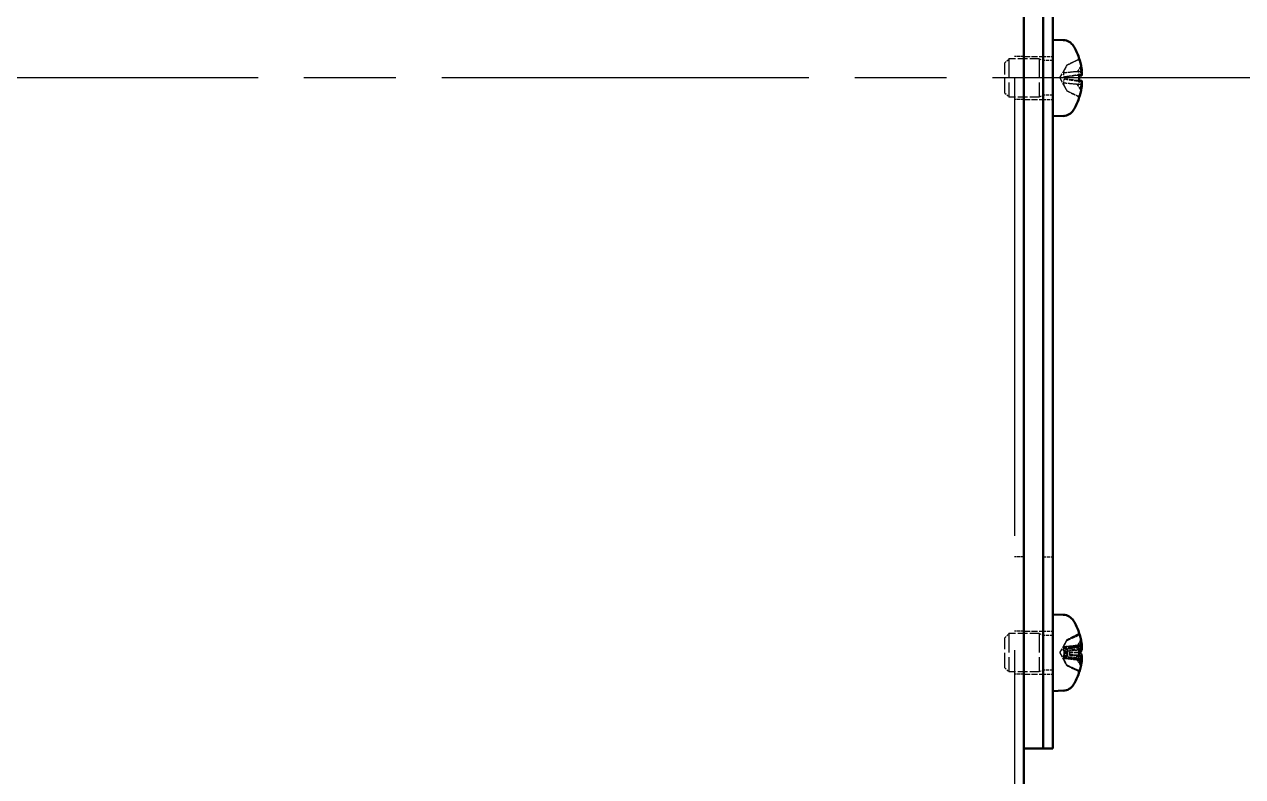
# Model space of a CAD drawing. Header units: millimetres. Extents: x 0 to 4200, y 0 to 2970.
# Drawn here: x 2295.3 to 2422.5, y 2132.3 to 2210.8 of the extents above; entities that cross this region are included whole.
import ezdxf

# ---------------------------------------------------------------- set-up
doc = ezdxf.new("R2010")
doc.units = ezdxf.units.MM
doc.header["$LTSCALE"] = 10
doc.linetypes.add('CHAIN', pattern=[0.7087, 0.4724, -0.0591, 0.1181, -0.0591])
doc.linetypes.add('DASHED', pattern=[0.2067, 0.1654, -0.0413])
doc.layers.add('Centerline (ANSI)', color=7, linetype='Continuous', lineweight=25)
doc.layers.add('Co ban', color=7, linetype='Continuous', lineweight=50)
doc.layers.add('Manh', color=7, linetype='DASHED', lineweight=25, true_color=0x008000)

msp = doc.modelspace()

# ---------------------------------------------------------------- linework, layer by layer
at = {"layer": 'Centerline (ANSI)', "linetype": 'CHAIN', "ltscale": 8.113447}
msp.add_line((2549.67, 2205.2), (583.52, 2205.2), dxfattribs=at)
at = {"layer": 'Co ban'}
for p, q in [((2399.64, 2025.94), (2399.64, 2384.46)), ((2401.64, 2140.2), (2401.64, 2270.2)), ((2401.64, 2140.2), (2401.64, 2270.2)), ((2402.64, 2140.2), (2402.64, 2270.2)), ((2403.75, 2209.16), (2402.64, 2209.2)), ((2405.39, 2207.27), (2405.39, 2207.27)), ((2405.67, 2205.9), (2405.65, 2205.89)), ((2405.39, 2204.82), (2405.39, 2205.57)), ((2405.65, 2205.47), (2405.39, 2205.45)), ((2405.65, 2204.92), (2405.39, 2204.94)), ((2405.67, 2204.5), (2405.65, 2204.5)), ((2405.39, 2203.12), (2405.39, 2203.13)), ((2403.75, 2201.24), (2402.64, 2201.2)), ((2403.75, 2149.16), (2402.64, 2149.2)), ((2405.39, 2147.27), (2405.39, 2147.27)), ((2405.67, 2145.9), (2405.65, 2145.89)), ((2405.39, 2144.82), (2405.39, 2145.57)), ((2405.65, 2145.47), (2405.39, 2145.45)), ((2405.65, 2144.92), (2405.39, 2144.94)), ((2405.67, 2144.5), (2405.65, 2144.5)), ((2405.39, 2143.12), (2405.39, 2143.13)), ((2403.75, 2141.24), (2402.64, 2141.2)), ((2401.64, 2140.2), (2401.64, 2135.2)), ((2401.64, 2140.2), (2401.64, 2135.2)), ((2402.64, 2140.2), (2402.64, 2135.2)), ((2399.64, 2135.2), (2401.64, 2135.2)), ((2401.64, 2135.2), (2402.64, 2135.2))]:
    msp.add_line(p, q, dxfattribs=at)
for centre, radius, start, end in [((2403.7, 2207.86), 1.3, 30.7913, 88), ((2399.24, 2205.2), 6.5, 19.1512, 30.7913), ((2405.22, 2207.27), 0.166, 0, 19.1512), ((2399.24, 2205.2), 6.5, 329.2087, 340.8488), ((2405.22, 2203.12), 0.166, 340.8488, 0), ((2403.7, 2202.53), 1.3, 272, 329.2087), ((2403.7, 2147.86), 1.3, 30.7913, 88), ((2399.24, 2145.2), 6.5, 19.1512, 30.7913), ((2405.22, 2147.27), 0.166, 0, 19.1512), ((2399.24, 2145.2), 6.5, 329.2087, 340.8488), ((2405.22, 2143.12), 0.166, 340.8488, 0), ((2403.7, 2142.53), 1.3, 272, 329.2087)]:
    msp.add_arc(centre, radius, start, end, dxfattribs=at)
for centre, major_axis, ratio, start_param, end_param in [((2399.27, 2205.25), (5.24, -3.83), 0.989048, 0.791063, 0.960756), ((2399.41, 2205.82), (6.2, -1.67), 0.745371, 0.338869, 0.456021), ((2399.41, 2204.47), (6.26, 1.46), 0.643637, 6.274767, 6.391919), ((2406.29, 2206.1), (-1.41, -0.19), 0.098287, 1.087474, 1.104539), ((2399.27, 2204.79), (6.46, 0.57), 0.119113, 0.154116, 0.323809), ((2399.27, 2205.6), (6.46, -0.57), 0.119113, 5.959376, 6.129069), ((2399.41, 2204.57), (6.2, 1.67), 0.745371, 5.827165, 5.944316), ((2399.41, 2205.92), (6.26, -1.46), 0.643637, 6.174452, 6.291603), ((2406.29, 2204.29), (1.41, -0.19), 0.098287, 2.037054, 2.054119), ((2399.27, 2205.15), (-5.24, -3.83), 0.989048, 2.180837, 2.35053), ((2399.27, 2145.25), (5.24, -3.83), 0.989048, 0.791063, 0.960756), ((2399.41, 2145.82), (6.2, -1.67), 0.745371, 0.338869, 0.456021), ((2399.41, 2144.47), (6.26, 1.46), 0.643637, 6.274767, 6.391919), ((2406.29, 2146.1), (-1.41, -0.19), 0.098287, 1.087474, 1.104539), ((2399.27, 2144.79), (6.46, 0.57), 0.119113, 0.154116, 0.323809), ((2399.27, 2145.6), (6.46, -0.57), 0.119113, 5.959376, 6.129069), ((2399.41, 2144.57), (6.2, 1.67), 0.745371, 5.827165, 5.944316), ((2399.27, 2145.15), (-5.24, -3.83), 0.989048, 2.180837, 2.35053), ((2399.41, 2145.92), (6.26, -1.46), 0.643637, 6.174452, 6.291603), ((2406.29, 2144.29), (1.41, -0.19), 0.098287, 2.037054, 2.054119)]:
    msp.add_ellipse(centre, major_axis=major_axis, ratio=ratio, start_param=start_param, end_param=end_param, dxfattribs=at)
for points, knots in [([(2405.65, 2206.23), (2405.65, 2206.2), (2405.66, 2206.16), (2405.67, 2206.08), (2405.67, 2206.04), (2405.68, 2205.98), (2405.68, 2205.95), (2405.68, 2205.91), (2405.68, 2205.9), (2405.68, 2205.9), (2405.67, 2205.89), (2405.67, 2205.9)], [0, 0, 0, 0, 0.01151442, 0.01151442, 0.02302884, 0.02302884, 0.0344178, 0.0344178, 0.04580676, 0.04580676, 0.0498478, 0.0498478, 0.0498478, 0.0498478]), ([(2405.67, 2205.78), (2405.67, 2205.78), (2405.67, 2205.78), (2405.68, 2205.74), (2405.68, 2205.7), (2405.68, 2205.62), (2405.68, 2205.59), (2405.68, 2205.54), (2405.67, 2205.51), (2405.67, 2205.48), (2405.66, 2205.47), (2405.65, 2205.47), (2405.65, 2205.47), (2405.65, 2205.47)], [0.02262944, 0.02262944, 0.02262944, 0.02262944, 0.02319765, 0.02319765, 0.0345489, 0.0345489, 0.04590016, 0.04590016, 0.05733835, 0.05733835, 0.06877655, 0.06877655, 0.07249221, 0.07249221, 0.07249221, 0.07249221]), ([(2405.65, 2204.92), (2405.65, 2204.92), (2405.66, 2204.92), (2405.67, 2204.9), (2405.67, 2204.88), (2405.68, 2204.83), (2405.68, 2204.8), (2405.68, 2204.73), (2405.68, 2204.69), (2405.68, 2204.64), (2405.67, 2204.63), (2405.67, 2204.61)], [0, 0, 0, 0, 0.01151442, 0.01151442, 0.02302884, 0.02302884, 0.0344178, 0.0344178, 0.04580676, 0.04580676, 0.0498478, 0.0498478, 0.0498478, 0.0498478]), ([(2405.67, 2204.5), (2405.67, 2204.5), (2405.67, 2204.5), (2405.68, 2204.5), (2405.68, 2204.49), (2405.68, 2204.46), (2405.68, 2204.44), (2405.68, 2204.38), (2405.67, 2204.35), (2405.67, 2204.27), (2405.66, 2204.23), (2405.65, 2204.18), (2405.65, 2204.17), (2405.65, 2204.16)], [0.02262944, 0.02262944, 0.02262944, 0.02262944, 0.02319765, 0.02319765, 0.0345489, 0.0345489, 0.04590016, 0.04590016, 0.05733835, 0.05733835, 0.06877655, 0.06877655, 0.07249221, 0.07249221, 0.07249221, 0.07249221]), ([(2405.65, 2146.23), (2405.65, 2146.2), (2405.66, 2146.16), (2405.67, 2146.08), (2405.67, 2146.04), (2405.68, 2145.98), (2405.68, 2145.95), (2405.68, 2145.91), (2405.68, 2145.9), (2405.68, 2145.9), (2405.67, 2145.89), (2405.67, 2145.9)], [0, 0, 0, 0, 0.01151442, 0.01151442, 0.02302884, 0.02302884, 0.0344178, 0.0344178, 0.04580676, 0.04580676, 0.0498478, 0.0498478, 0.0498478, 0.0498478]), ([(2405.67, 2145.78), (2405.67, 2145.78), (2405.67, 2145.78), (2405.68, 2145.74), (2405.68, 2145.7), (2405.68, 2145.62), (2405.68, 2145.59), (2405.68, 2145.54), (2405.67, 2145.51), (2405.67, 2145.48), (2405.66, 2145.47), (2405.65, 2145.47), (2405.65, 2145.47), (2405.65, 2145.47)], [0.02262944, 0.02262944, 0.02262944, 0.02262944, 0.02319765, 0.02319765, 0.0345489, 0.0345489, 0.04590016, 0.04590016, 0.05733835, 0.05733835, 0.06877655, 0.06877655, 0.07249221, 0.07249221, 0.07249221, 0.07249221]), ([(2405.65, 2144.92), (2405.65, 2144.92), (2405.66, 2144.92), (2405.67, 2144.9), (2405.67, 2144.88), (2405.68, 2144.83), (2405.68, 2144.8), (2405.68, 2144.73), (2405.68, 2144.69), (2405.68, 2144.64), (2405.67, 2144.63), (2405.67, 2144.61)], [0, 0, 0, 0, 0.01151442, 0.01151442, 0.02302884, 0.02302884, 0.0344178, 0.0344178, 0.04580676, 0.04580676, 0.0498478, 0.0498478, 0.0498478, 0.0498478]), ([(2405.67, 2144.5), (2405.67, 2144.5), (2405.67, 2144.5), (2405.68, 2144.5), (2405.68, 2144.49), (2405.68, 2144.46), (2405.68, 2144.44), (2405.68, 2144.38), (2405.67, 2144.35), (2405.67, 2144.27), (2405.66, 2144.23), (2405.65, 2144.18), (2405.65, 2144.17), (2405.65, 2144.16)], [0.02262944, 0.02262944, 0.02262944, 0.02262944, 0.02319765, 0.02319765, 0.0345489, 0.0345489, 0.04590016, 0.04590016, 0.05733835, 0.05733835, 0.06877655, 0.06877655, 0.07249221, 0.07249221, 0.07249221, 0.07249221])]:
    msp.add_open_spline(points, degree=3, knots=knots, dxfattribs=at)
for points in [[(2405.38, 2205.58), (2405.38, 2205.58), (2405.39, 2205.58), (2405.39, 2205.57)], [(2405.39, 2204.82), (2405.39, 2204.82), (2405.38, 2204.82), (2405.38, 2204.82)], [(2405.38, 2145.58), (2405.38, 2145.58), (2405.39, 2145.58), (2405.39, 2145.57)], [(2405.39, 2144.82), (2405.39, 2144.82), (2405.38, 2144.82), (2405.38, 2144.82)]]:
    msp.add_open_spline(points, degree=3, dxfattribs=at)
at = {"layer": 'Manh', "ltscale": 28.908096}
msp.add_line((2398.64, 2384.46), (2398.64, 2025.94), dxfattribs=at)
at = {"layer": 'Manh', "ltscale": 0.115583}
for p, q in [((2397.64, 2206.77), (2398.07, 2207.2)), ((2397.64, 2203.63), (2398.07, 2203.2)), ((2397.64, 2146.77), (2398.07, 2147.2)), ((2397.64, 2143.63), (2398.07, 2143.2))]:
    msp.add_line(p, q, dxfattribs=at)
at = {"layer": 'Manh', "ltscale": 1.196656}
for p, q in [((2398.07, 2207.2), (2398.07, 2203.2)), ((2401.24, 2207.2), (2401.24, 2203.2)), ((2398.07, 2147.2), (2398.07, 2143.2)), ((2401.24, 2147.2), (2401.24, 2143.2))]:
    msp.add_line(p, q, dxfattribs=at)
at = {"layer": 'Manh', "ltscale": 0.603781}
for p, q in [((2401.24, 2207.2), (2398.07, 2207.2)), ((2401.24, 2203.2), (2398.07, 2203.2)), ((2401.24, 2147.2), (2398.07, 2147.2)), ((2401.24, 2143.2), (2398.07, 2143.2))]:
    msp.add_line(p, q, dxfattribs=at)
at = {"layer": 'Manh', "ltscale": 0.19037}
for p, q in [((2399.64, 2207.45), (2398.64, 2207.45)), ((2401.64, 2207.45), (2402.64, 2207.45)), ((2399.64, 2202.95), (2398.64, 2202.95)), ((2401.64, 2202.95), (2402.64, 2202.95)), ((2399.64, 2155.2), (2398.64, 2155.2)), ((2401.64, 2155.2), (2402.64, 2155.2)), ((2399.64, 2147.45), (2398.64, 2147.45)), ((2401.64, 2147.45), (2402.64, 2147.45)), ((2399.64, 2142.95), (2398.64, 2142.95)), ((2401.64, 2142.95), (2402.64, 2142.95))]:
    msp.add_line(p, q, dxfattribs=at)
at = {"layer": 'Manh', "ltscale": 0.380839}
for p, q in [((2399.64, 2207.45), (2401.64, 2207.45)), ((2399.64, 2202.95), (2401.64, 2202.95)), ((2399.64, 2147.45), (2401.64, 2147.45)), ((2399.64, 2142.95), (2401.64, 2142.95))]:
    msp.add_line(p, q, dxfattribs=at)
at = {"layer": 'Manh', "ltscale": 0.089296}
for p, q in [((2401.67, 2207.01), (2401.24, 2207.2)), ((2401.67, 2203.39), (2401.24, 2203.2)), ((2401.67, 2147.01), (2401.24, 2147.2)), ((2401.67, 2143.39), (2401.24, 2143.2))]:
    msp.add_line(p, q, dxfattribs=at)
at = {"layer": 'Manh', "ltscale": 1.083296}
for p, q in [((2401.67, 2207.01), (2401.67, 2203.39)), ((2401.67, 2147.01), (2401.67, 2143.39))]:
    msp.add_line(p, q, dxfattribs=at)
at = {"layer": 'Manh', "ltscale": 0.184767}
for p, q in [((2402.64, 2207.01), (2401.67, 2207.01)), ((2402.64, 2203.39), (2401.67, 2203.39)), ((2402.64, 2147.01), (2401.67, 2147.01)), ((2402.64, 2143.39), (2401.67, 2143.39))]:
    msp.add_line(p, q, dxfattribs=at)
at = {"layer": 'Manh', "ltscale": 0.252334}
for p, q in [((2404.11, 2206.53), (2405.3, 2207.13)), ((2404.11, 2203.86), (2405.3, 2203.27)), ((2404.11, 2146.53), (2405.3, 2147.13)), ((2404.11, 2143.86), (2405.3, 2143.27))]:
    msp.add_line(p, q, dxfattribs=at)
at = {"layer": 'Manh', "ltscale": 0.040247}
for p, q in [((2405.39, 2207.24), (2405.39, 2207.27)), ((2405.39, 2203.13), (2405.39, 2203.15)), ((2405.39, 2147.24), (2405.39, 2147.27)), ((2405.39, 2143.13), (2405.39, 2143.15))]:
    msp.add_line(p, q, dxfattribs=at)
at = {"layer": 'Manh', "ltscale": 0.939704}
for p, q in [((2397.64, 2203.63), (2397.64, 2206.77)), ((2397.64, 2143.63), (2397.64, 2146.77))]:
    msp.add_line(p, q, dxfattribs=at)
at = {"layer": 'Manh', "ltscale": 0.288541}
for p, q in [((2403.4, 2205.2), (2404.11, 2206.53)), ((2403.4, 2205.2), (2404.11, 2203.86)), ((2403.4, 2145.2), (2404.11, 2146.53)), ((2403.4, 2145.2), (2404.11, 2143.86))]:
    msp.add_line(p, q, dxfattribs=at)
at = {"layer": 'Manh', "ltscale": 0.033742}
for p, q in [((2404.11, 2206.53), (2404.11, 2206.52)), ((2404.11, 2203.87), (2404.11, 2203.86)), ((2404.11, 2146.53), (2404.11, 2146.52)), ((2404.11, 2143.87), (2404.11, 2143.86))]:
    msp.add_line(p, q, dxfattribs=at)
at = {"layer": 'Manh', "ltscale": 0.252426}
for p, q in [((2405.65, 2205.89), (2404.33, 2205.78)), ((2405.65, 2204.5), (2404.33, 2204.62)), ((2405.65, 2145.89), (2404.33, 2145.78)), ((2405.65, 2144.5), (2404.33, 2144.62))]:
    msp.add_line(p, q, dxfattribs=at)
at = {"layer": 'Manh', "ltscale": 0.142065}
for p, q in [((2405.53, 2206.36), (2405.24, 2205.87)), ((2405.53, 2204.04), (2405.24, 2204.52)), ((2405.53, 2146.53), (2405.24, 2145.97)), ((2405.53, 2146.36), (2405.24, 2145.87)), ((2405.53, 2146.15), (2405.24, 2145.75)), ((2405.53, 2144.24), (2405.24, 2144.64)), ((2405.53, 2144.04), (2405.24, 2144.52)), ((2405.53, 2143.86), (2405.24, 2144.42))]:
    msp.add_line(p, q, dxfattribs=at)
at = {"layer": 'Manh', "ltscale": 0.277733}
for p, q in [((2405.39, 2205.45), (2403.93, 2205.32)), ((2405.39, 2204.94), (2403.93, 2205.07)), ((2405.39, 2145.45), (2403.93, 2145.32)), ((2405.39, 2144.94), (2403.93, 2145.07))]:
    msp.add_line(p, q, dxfattribs=at)
at = {"layer": 'Manh', "ltscale": 0.067584}
for p, q in [((2404.11, 2205.37), (2404.11, 2205.02)), ((2404.11, 2145.37), (2404.11, 2145.02))]:
    msp.add_line(p, q, dxfattribs=at)
at = {"layer": 'Manh', "ltscale": 0.06585}
for p, q in [((2405.39, 2147.15), (2405.39, 2147.24)), ((2405.39, 2145.57), (2405.39, 2145.91)), ((2405.39, 2144.49), (2405.39, 2144.82)), ((2405.39, 2143.15), (2405.39, 2143.24))]:
    msp.add_line(p, q, dxfattribs=at)
at = {"layer": 'Manh', "ltscale": 0.360826}
for p, q in [((2405.68, 2145.98), (2403.79, 2145.81)), ((2405.68, 2144.42), (2403.79, 2144.58))]:
    msp.add_line(p, q, dxfattribs=at)
at = {"layer": 'Manh', "ltscale": 0.042367}
for p, q in [((2404.11, 2146.52), (2404.11, 2146.48)), ((2404.11, 2145.59), (2404.11, 2145.37)), ((2404.11, 2145.02), (2404.11, 2144.8)), ((2404.11, 2143.92), (2404.11, 2143.87))]:
    msp.add_line(p, q, dxfattribs=at)
at = {"layer": 'Manh', "ltscale": 0.337848}
for p, q in [((2405.66, 2145.63), (2403.89, 2145.48)), ((2405.66, 2144.76), (2403.89, 2144.92))]:
    msp.add_line(p, q, dxfattribs=at)
at = {"layer": 'Manh', "ltscale": 0.085493}
for p, q in [((2405.41, 2145.76), (2404.96, 2145.72)), ((2405.41, 2144.63), (2404.96, 2144.67))]:
    msp.add_line(p, q, dxfattribs=at)
at = {"layer": 'Manh', "ltscale": 0.034942}
for centre, start, end in [((2405.22, 2207.27), 296.5, 0), ((2405.22, 2203.12), 0, 63.5), ((2405.22, 2147.27), 296.5, 0), ((2405.22, 2143.12), 0, 63.5)]:
    msp.add_arc(centre, 0.166, start, end, dxfattribs=at)
at = {"layer": 'Manh', "ltscale": 0.07987}
for centre, major_axis, start_param, end_param in [((2406.29, 2206.1), (-1.41, -0.19), 0.718375, 1.087474), ((2406.29, 2204.29), (1.41, -0.19), 2.054119, 2.423218), ((2406.29, 2146.1), (-1.41, -0.19), 0.718375, 1.087474), ((2406.29, 2144.29), (1.41, -0.19), 2.054119, 2.423218)]:
    msp.add_ellipse(centre, major_axis=major_axis, ratio=0.098287, start_param=start_param, end_param=end_param, dxfattribs=at)
at = {"layer": 'Manh', "ltscale": 0.084049}
for centre, major_axis, ratio, start_param, end_param in [((2406.29, 2205.86), (1.41, -0.16), 0.114331, 3.886566, 4.27273), ((2406.29, 2204.54), (-1.41, -0.16), 0.114331, 5.152048, 5.538212), ((2406.29, 2146.2), (-1.41, -0.16), 0.116394, 0.718346, 1.10451), ((2406.29, 2146), (1.41, -0.13), 0.129755, 3.885292, 4.271456), ((2406.29, 2145.86), (1.41, -0.16), 0.114331, 3.886566, 4.27273), ((2406.29, 2145.98), (1.41, 0.21), 0.077676, 3.861434, 4.247598), ((2406.29, 2145.7), (-1.41, 0.19), 0.095885, 0.744763, 1.130927), ((2406.29, 2144.7), (-1.41, -0.19), 0.095885, 5.152258, 5.538422), ((2406.29, 2144.41), (1.41, -0.21), 0.077676, 2.035587, 2.421751), ((2406.29, 2144.54), (-1.41, -0.16), 0.114331, 5.152048, 5.538212), ((2406.29, 2144.39), (1.41, 0.13), 0.129755, 2.011729, 2.397893), ((2406.29, 2144.19), (-1.41, 0.16), 0.116394, 5.178675, 5.564839)]:
    msp.add_ellipse(centre, major_axis=major_axis, ratio=ratio, start_param=start_param, end_param=end_param, dxfattribs=at)
at = {"layer": 'Manh', "ltscale": 0.209576}
for centre, major_axis, ratio, start_param, end_param in [((2399.27, 2145.18), (-3.06, -5.72), 0.995105, 2.228287, 2.39798), ((2399.27, 2145.31), (-6.2, 1.92), 0.955593, 3.593854, 3.763547), ((2399.27, 2144.81), (6.46, 0.59), 0.281508, 0.138942, 0.308636), ((2399.27, 2144.79), (6.46, 0.57), 0.046581, 5.9448, 6.114494), ((2399.27, 2145.6), (6.46, -0.57), 0.046581, 0.168692, 0.338385), ((2399.27, 2145.59), (6.46, -0.59), 0.281508, 5.97455, 6.144243), ((2399.27, 2145.08), (-6.2, -1.92), 0.955593, 2.519638, 2.689331), ((2399.27, 2145.22), (-3.06, 5.72), 0.995105, 3.885205, 4.054898)]:
    msp.add_ellipse(centre, major_axis=major_axis, ratio=ratio, start_param=start_param, end_param=end_param, dxfattribs=at)
at = {"layer": 'Manh', "ltscale": 0.143302}
for centre, major_axis, ratio, start_param, end_param in [((2399.41, 2145.69), (-6.08, 2.07), 0.841801, 3.560585, 3.677736), ((2399.41, 2144.58), (6.19, 1.71), 0.75835, 6.217003, 6.334154), ((2399.41, 2144.38), (6.29, 1.3), 0.511094, 0.035379, 0.152531), ((2399.41, 2145.94), (6.26, -1.43), 0.628293, 0.283308, 0.400459), ((2399.41, 2144.46), (6.26, 1.43), 0.628293, 5.882726, 5.999878), ((2399.41, 2146.02), (6.29, -1.3), 0.511094, 6.130655, 6.247806), ((2399.41, 2144.7), (-6.08, -2.07), 0.841801, 2.605449, 2.7226), ((2399.41, 2145.81), (6.19, -1.71), 0.75835, 6.232216, 6.349368)]:
    msp.add_ellipse(centre, major_axis=major_axis, ratio=ratio, start_param=start_param, end_param=end_param, dxfattribs=at)
at = {"layer": 'Manh', "ltscale": 0.252797}
for points, weights in [([(2405.3, 2207.09), (2404.6, 2206.76), (2404.11, 2206.52)], [1.00291629593, 1.01778265824, 1]), ([(2404.11, 2205.37), (2404.6, 2205.45), (2405.3, 2205.55)], [1, 1.01778265823, 1.00291629593]), ([(2405.3, 2204.85), (2404.6, 2204.95), (2404.11, 2205.02)], [1.00291629593, 1.01778265824, 1]), ([(2404.11, 2203.87), (2404.6, 2203.64), (2405.3, 2203.3)], [1, 1.01778265822, 1.00291629593]), ([(2405.3, 2147.13), (2404.6, 2146.78), (2404.11, 2146.53)], [1.00291629593, 1.01778265824, 1]), ([(2405.3, 2147.09), (2404.6, 2146.76), (2404.11, 2146.52)], [1.00291629593, 1.01778265824, 1]), ([(2404.11, 2146.48), (2404.6, 2146.7), (2405.3, 2147.01)], [1, 1.01778265823, 1.00291629593]), ([(2404.11, 2145.59), (2404.6, 2145.7), (2405.3, 2145.86)], [1, 1.01778265823, 1.00291629593]), ([(2404.11, 2145.37), (2404.6, 2145.45), (2405.3, 2145.55)], [1, 1.01778265823, 1.00291629593]), ([(2405.3, 2145.17), (2404.6, 2145.21), (2404.11, 2145.24)], [1.00291629593, 1.01778265824, 1]), ([(2405.3, 2145.23), (2404.6, 2145.18), (2404.11, 2145.15)], [1.00291629593, 1.01778265823, 1]), ([(2405.3, 2144.85), (2404.6, 2144.95), (2404.11, 2145.02)], [1.00291629593, 1.01778265824, 1]), ([(2404.11, 2144.8), (2404.6, 2144.69), (2405.3, 2144.54)], [1, 1.01778265822, 1.00291629593]), ([(2404.11, 2143.92), (2404.6, 2143.7), (2405.3, 2143.38)], [1, 1.01778265823, 1.00291629593]), ([(2404.11, 2143.87), (2404.6, 2143.64), (2405.3, 2143.3)], [1, 1.01778265822, 1.00291629593]), ([(2405.3, 2143.27), (2404.6, 2143.62), (2404.11, 2143.86)], [1.00291629593, 1.01778265824, 1])]:
    msp.add_rational_spline(points, weights, degree=2, dxfattribs=at)
at = {"layer": 'Manh', "ltscale": 0.045531}
for points, knots in [([(2405.3, 2207.09), (2405.31, 2207.1), (2405.33, 2207.11), (2405.35, 2207.14), (2405.37, 2207.16), (2405.38, 2207.2), (2405.39, 2207.22), (2405.39, 2207.26), (2405.38, 2207.28), (2405.38, 2207.29)], [0.05658644, 0.05658644, 0.05658644, 0.05658644, 0.06161587, 0.06161587, 0.06775669, 0.06775669, 0.07390904, 0.07390904, 0.07912293, 0.07912293, 0.07912293, 0.07912293]), ([(2405.38, 2203.1), (2405.38, 2203.12), (2405.39, 2203.14), (2405.39, 2203.17), (2405.38, 2203.2), (2405.37, 2203.24), (2405.35, 2203.26), (2405.33, 2203.28), (2405.31, 2203.29), (2405.3, 2203.3)], [0.01947687, 0.01947687, 0.01947687, 0.01947687, 0.02469076, 0.02469076, 0.03084311, 0.03084311, 0.03698394, 0.03698394, 0.04201336, 0.04201336, 0.04201336, 0.04201336]), ([(2405.3, 2147.13), (2405.31, 2147.13), (2405.33, 2147.15), (2405.35, 2147.17), (2405.37, 2147.19), (2405.38, 2147.23), (2405.39, 2147.25), (2405.39, 2147.29), (2405.38, 2147.31), (2405.38, 2147.33)], [0.05658644, 0.05658644, 0.05658644, 0.05658644, 0.06161587, 0.06161587, 0.06775669, 0.06775669, 0.07390904, 0.07390904, 0.07912293, 0.07912293, 0.07912293, 0.07912293]), ([(2405.3, 2147.09), (2405.31, 2147.1), (2405.33, 2147.11), (2405.35, 2147.14), (2405.37, 2147.16), (2405.38, 2147.2), (2405.39, 2147.22), (2405.39, 2147.26), (2405.38, 2147.28), (2405.38, 2147.29)], [0.05658644, 0.05658644, 0.05658644, 0.05658644, 0.06161587, 0.06161587, 0.06775669, 0.06775669, 0.07390904, 0.07390904, 0.07912293, 0.07912293, 0.07912293, 0.07912293]), ([(2405.38, 2147.2), (2405.38, 2147.19), (2405.39, 2147.17), (2405.39, 2147.13), (2405.38, 2147.11), (2405.37, 2147.07), (2405.35, 2147.05), (2405.33, 2147.03), (2405.31, 2147.02), (2405.3, 2147.01)], [0.01947687, 0.01947687, 0.01947687, 0.01947687, 0.02469076, 0.02469076, 0.03084311, 0.03084311, 0.03698394, 0.03698394, 0.04201336, 0.04201336, 0.04201336, 0.04201336]), ([(2405.38, 2145.92), (2405.38, 2145.92), (2405.39, 2145.91), (2405.39, 2145.9), (2405.38, 2145.89), (2405.37, 2145.88), (2405.35, 2145.87), (2405.33, 2145.87), (2405.31, 2145.86), (2405.3, 2145.86)], [0.01947687, 0.01947687, 0.01947687, 0.01947687, 0.02469076, 0.02469076, 0.03084311, 0.03084311, 0.03698394, 0.03698394, 0.04201336, 0.04201336, 0.04201336, 0.04201336]), ([(2405.3, 2145.23), (2405.31, 2145.23), (2405.33, 2145.23), (2405.35, 2145.23), (2405.37, 2145.23), (2405.38, 2145.23), (2405.39, 2145.23), (2405.39, 2145.23), (2405.38, 2145.23), (2405.38, 2145.23)], [0.05658644, 0.05658644, 0.05658644, 0.05658644, 0.06161587, 0.06161587, 0.06775669, 0.06775669, 0.07390904, 0.07390904, 0.07912293, 0.07912293, 0.07912293, 0.07912293]), ([(2405.3, 2145.17), (2405.31, 2145.17), (2405.33, 2145.16), (2405.35, 2145.16), (2405.37, 2145.16), (2405.38, 2145.16), (2405.39, 2145.16), (2405.39, 2145.17), (2405.38, 2145.17), (2405.38, 2145.17)], [0.05658644, 0.05658644, 0.05658644, 0.05658644, 0.06161587, 0.06161587, 0.06775669, 0.06775669, 0.07390904, 0.07390904, 0.07912293, 0.07912293, 0.07912293, 0.07912293]), ([(2405.38, 2144.47), (2405.38, 2144.48), (2405.39, 2144.48), (2405.39, 2144.49), (2405.38, 2144.5), (2405.37, 2144.51), (2405.35, 2144.52), (2405.33, 2144.53), (2405.31, 2144.53), (2405.3, 2144.54)], [0.01947687, 0.01947687, 0.01947687, 0.01947687, 0.02469076, 0.02469076, 0.03084311, 0.03084311, 0.03698394, 0.03698394, 0.04201336, 0.04201336, 0.04201336, 0.04201336]), ([(2405.38, 2143.19), (2405.38, 2143.21), (2405.39, 2143.23), (2405.39, 2143.26), (2405.38, 2143.29), (2405.37, 2143.32), (2405.35, 2143.34), (2405.33, 2143.37), (2405.31, 2143.38), (2405.3, 2143.38)], [0.01947687, 0.01947687, 0.01947687, 0.01947687, 0.02469076, 0.02469076, 0.03084311, 0.03084311, 0.03698394, 0.03698394, 0.04201336, 0.04201336, 0.04201336, 0.04201336]), ([(2405.38, 2143.1), (2405.38, 2143.12), (2405.39, 2143.14), (2405.39, 2143.17), (2405.38, 2143.2), (2405.37, 2143.24), (2405.35, 2143.26), (2405.33, 2143.28), (2405.31, 2143.29), (2405.3, 2143.3)], [0.01947687, 0.01947687, 0.01947687, 0.01947687, 0.02469076, 0.02469076, 0.03084311, 0.03084311, 0.03698394, 0.03698394, 0.04201336, 0.04201336, 0.04201336, 0.04201336])]:
    msp.add_open_spline(points, degree=3, knots=knots, dxfattribs=at)
at = {"layer": 'Manh', "ltscale": 0.149956}
for points, knots in [([(2403.96, 2206.25), (2403.96, 2206.25), (2403.96, 2206.24), (2403.93, 2206.19), (2403.91, 2206.14), (2403.86, 2206.05), (2403.84, 2206.01), (2403.8, 2205.94), (2403.79, 2205.9), (2403.77, 2205.84), (2403.76, 2205.81), (2403.76, 2205.77), (2403.77, 2205.75), (2403.78, 2205.74), (2403.79, 2205.73), (2403.8, 2205.73)], [0.18013192, 0.18013192, 0.18013192, 0.18013192, 0.18231103, 0.18231103, 0.1966644, 0.1966644, 0.21101777, 0.21101777, 0.22326588, 0.22326588, 0.23551399, 0.23551399, 0.24776211, 0.24776211, 0.25510696, 0.25510696, 0.25510696, 0.25510696]), ([(2403.8, 2205.73), (2403.79, 2205.71), (2403.78, 2205.68), (2403.77, 2205.62), (2403.76, 2205.58), (2403.76, 2205.51), (2403.77, 2205.47), (2403.79, 2205.41), (2403.8, 2205.39), (2403.84, 2205.35), (2403.86, 2205.34), (2403.91, 2205.32), (2403.93, 2205.32), (2403.95, 2205.33), (2403.96, 2205.33), (2403.96, 2205.33), (2403.96, 2205.33)], [-0.07279593, -0.07279593, -0.07279593, -0.07279593, -0.06545108, -0.06545108, -0.05320296, -0.05320296, -0.04095485, -0.04095485, -0.02870674, -0.02870674, -0.01435337, -0.01435337, 0, 0, 0, 0.00217911, 0.00217911, 0.00217911, 0.00217911]), ([(2403.96, 2205.07), (2403.96, 2205.07), (2403.96, 2205.07), (2403.93, 2205.07), (2403.91, 2205.07), (2403.86, 2205.06), (2403.84, 2205.04), (2403.8, 2205), (2403.79, 2204.98), (2403.77, 2204.92), (2403.76, 2204.89), (2403.76, 2204.82), (2403.77, 2204.78), (2403.78, 2204.71), (2403.79, 2204.68), (2403.8, 2204.66)], [0.18013192, 0.18013192, 0.18013192, 0.18013192, 0.18231103, 0.18231103, 0.1966644, 0.1966644, 0.21101777, 0.21101777, 0.22326588, 0.22326588, 0.23551399, 0.23551399, 0.24776211, 0.24776211, 0.25510696, 0.25510696, 0.25510696, 0.25510696]), ([(2403.8, 2204.66), (2403.79, 2204.66), (2403.78, 2204.66), (2403.77, 2204.64), (2403.76, 2204.62), (2403.76, 2204.58), (2403.77, 2204.55), (2403.79, 2204.49), (2403.8, 2204.46), (2403.84, 2204.39), (2403.86, 2204.34), (2403.91, 2204.25), (2403.93, 2204.2), (2403.95, 2204.16), (2403.96, 2204.15), (2403.96, 2204.15), (2403.96, 2204.14)], [-0.07279593, -0.07279593, -0.07279593, -0.07279593, -0.06545108, -0.06545108, -0.05320296, -0.05320296, -0.04095485, -0.04095485, -0.02870674, -0.02870674, -0.01435337, -0.01435337, 0, 0, 0, 0.00217911, 0.00217911, 0.00217911, 0.00217911]), ([(2403.96, 2146.26), (2403.96, 2146.25), (2403.96, 2146.25), (2403.93, 2146.2), (2403.91, 2146.15), (2403.86, 2146.06), (2403.84, 2146.02), (2403.8, 2145.96), (2403.79, 2145.93), (2403.77, 2145.88), (2403.76, 2145.85), (2403.76, 2145.83), (2403.77, 2145.82), (2403.78, 2145.81), (2403.79, 2145.81), (2403.8, 2145.81)], [0.18013192, 0.18013192, 0.18013192, 0.18013192, 0.18231103, 0.18231103, 0.1966644, 0.1966644, 0.21101777, 0.21101777, 0.22326588, 0.22326588, 0.23551399, 0.23551399, 0.24776211, 0.24776211, 0.25510696, 0.25510696, 0.25510696, 0.25510696]), ([(2403.96, 2146.25), (2403.96, 2146.25), (2403.96, 2146.24), (2403.93, 2146.19), (2403.91, 2146.14), (2403.86, 2146.05), (2403.84, 2146.01), (2403.8, 2145.94), (2403.79, 2145.9), (2403.77, 2145.84), (2403.76, 2145.81), (2403.76, 2145.77), (2403.77, 2145.75), (2403.78, 2145.74), (2403.79, 2145.73), (2403.8, 2145.73)], [0.18013192, 0.18013192, 0.18013192, 0.18013192, 0.18231103, 0.18231103, 0.1966644, 0.1966644, 0.21101777, 0.21101777, 0.22326588, 0.22326588, 0.23551399, 0.23551399, 0.24776211, 0.24776211, 0.25510696, 0.25510696, 0.25510696, 0.25510696]), ([(2403.8, 2145.64), (2403.79, 2145.64), (2403.78, 2145.65), (2403.77, 2145.68), (2403.76, 2145.7), (2403.76, 2145.75), (2403.77, 2145.78), (2403.79, 2145.86), (2403.8, 2145.89), (2403.84, 2145.97), (2403.86, 2146.02), (2403.91, 2146.11), (2403.93, 2146.16), (2403.95, 2146.2), (2403.96, 2146.2), (2403.96, 2146.21), (2403.96, 2146.22)], [-0.07279593, -0.07279593, -0.07279593, -0.07279593, -0.06545108, -0.06545108, -0.05320296, -0.05320296, -0.04095485, -0.04095485, -0.02870674, -0.02870674, -0.01435337, -0.01435337, 0, 0, 0, 0.00217911, 0.00217911, 0.00217911, 0.00217911]), ([(2403.8, 2145.81), (2403.79, 2145.79), (2403.78, 2145.77), (2403.77, 2145.7), (2403.76, 2145.67), (2403.76, 2145.6), (2403.77, 2145.57), (2403.79, 2145.53), (2403.8, 2145.51), (2403.84, 2145.48), (2403.86, 2145.48), (2403.91, 2145.48), (2403.93, 2145.48), (2403.95, 2145.5), (2403.96, 2145.5), (2403.96, 2145.5), (2403.96, 2145.5)], [-0.07279593, -0.07279593, -0.07279593, -0.07279593, -0.06545108, -0.06545108, -0.05320296, -0.05320296, -0.04095485, -0.04095485, -0.02870674, -0.02870674, -0.01435337, -0.01435337, 0, 0, 0, 0.00217911, 0.00217911, 0.00217911, 0.00217911]), ([(2403.8, 2145.73), (2403.79, 2145.71), (2403.78, 2145.68), (2403.77, 2145.62), (2403.76, 2145.58), (2403.76, 2145.51), (2403.77, 2145.47), (2403.79, 2145.41), (2403.8, 2145.39), (2403.84, 2145.35), (2403.86, 2145.34), (2403.91, 2145.32), (2403.93, 2145.32), (2403.95, 2145.33), (2403.96, 2145.33), (2403.96, 2145.33), (2403.96, 2145.33)], [-0.07279593, -0.07279593, -0.07279593, -0.07279593, -0.06545108, -0.06545108, -0.05320296, -0.05320296, -0.04095485, -0.04095485, -0.02870674, -0.02870674, -0.01435337, -0.01435337, 0, 0, 0, 0.00217911, 0.00217911, 0.00217911, 0.00217911]), ([(2403.96, 2145.15), (2403.96, 2145.15), (2403.96, 2145.15), (2403.93, 2145.15), (2403.91, 2145.16), (2403.86, 2145.19), (2403.84, 2145.22), (2403.8, 2145.26), (2403.79, 2145.29), (2403.77, 2145.36), (2403.76, 2145.4), (2403.76, 2145.48), (2403.77, 2145.52), (2403.78, 2145.59), (2403.79, 2145.61), (2403.8, 2145.64)], [0.18013192, 0.18013192, 0.18013192, 0.18013192, 0.18231103, 0.18231103, 0.1966644, 0.1966644, 0.21101777, 0.21101777, 0.22326588, 0.22326588, 0.23551399, 0.23551399, 0.24776211, 0.24776211, 0.25510696, 0.25510696, 0.25510696, 0.25510696]), ([(2403.96, 2145.24), (2403.96, 2145.24), (2403.96, 2145.24), (2403.93, 2145.24), (2403.91, 2145.23), (2403.86, 2145.2), (2403.84, 2145.18), (2403.8, 2145.13), (2403.79, 2145.1), (2403.77, 2145.03), (2403.76, 2144.99), (2403.76, 2144.92), (2403.77, 2144.87), (2403.78, 2144.81), (2403.79, 2144.78), (2403.8, 2144.76)], [0.18013192, 0.18013192, 0.18013192, 0.18013192, 0.18231103, 0.18231103, 0.1966644, 0.1966644, 0.21101777, 0.21101777, 0.22326588, 0.22326588, 0.23551399, 0.23551399, 0.24776211, 0.24776211, 0.25510696, 0.25510696, 0.25510696, 0.25510696]), ([(2403.96, 2145.07), (2403.96, 2145.07), (2403.96, 2145.07), (2403.93, 2145.07), (2403.91, 2145.07), (2403.86, 2145.06), (2403.84, 2145.04), (2403.8, 2145), (2403.79, 2144.98), (2403.77, 2144.92), (2403.76, 2144.89), (2403.76, 2144.82), (2403.77, 2144.78), (2403.78, 2144.71), (2403.79, 2144.68), (2403.8, 2144.66)], [0.18013192, 0.18013192, 0.18013192, 0.18013192, 0.18231103, 0.18231103, 0.1966644, 0.1966644, 0.21101777, 0.21101777, 0.22326588, 0.22326588, 0.23551399, 0.23551399, 0.24776211, 0.24776211, 0.25510696, 0.25510696, 0.25510696, 0.25510696]), ([(2403.8, 2144.58), (2403.79, 2144.6), (2403.78, 2144.63), (2403.77, 2144.69), (2403.76, 2144.73), (2403.76, 2144.79), (2403.77, 2144.82), (2403.79, 2144.87), (2403.8, 2144.88), (2403.84, 2144.91), (2403.86, 2144.92), (2403.91, 2144.92), (2403.93, 2144.91), (2403.95, 2144.9), (2403.96, 2144.9), (2403.96, 2144.89), (2403.96, 2144.89)], [-0.07279593, -0.07279593, -0.07279593, -0.07279593, -0.06545108, -0.06545108, -0.05320296, -0.05320296, -0.04095485, -0.04095485, -0.02870674, -0.02870674, -0.01435337, -0.01435337, 0, 0, 0, 0.00217911, 0.00217911, 0.00217911, 0.00217911]), ([(2403.8, 2144.76), (2403.79, 2144.75), (2403.78, 2144.74), (2403.77, 2144.72), (2403.76, 2144.69), (2403.76, 2144.64), (2403.77, 2144.61), (2403.79, 2144.54), (2403.8, 2144.5), (2403.84, 2144.42), (2403.86, 2144.38), (2403.91, 2144.28), (2403.93, 2144.24), (2403.95, 2144.2), (2403.96, 2144.19), (2403.96, 2144.18), (2403.96, 2144.18)], [-0.07279593, -0.07279593, -0.07279593, -0.07279593, -0.06545108, -0.06545108, -0.05320296, -0.05320296, -0.04095485, -0.04095485, -0.02870674, -0.02870674, -0.01435337, -0.01435337, 0, 0, 0, 0.00217911, 0.00217911, 0.00217911, 0.00217911]), ([(2403.8, 2144.66), (2403.79, 2144.66), (2403.78, 2144.66), (2403.77, 2144.64), (2403.76, 2144.62), (2403.76, 2144.58), (2403.77, 2144.55), (2403.79, 2144.49), (2403.8, 2144.46), (2403.84, 2144.39), (2403.86, 2144.34), (2403.91, 2144.25), (2403.93, 2144.2), (2403.95, 2144.16), (2403.96, 2144.15), (2403.96, 2144.15), (2403.96, 2144.14)], [-0.07279593, -0.07279593, -0.07279593, -0.07279593, -0.06545108, -0.06545108, -0.05320296, -0.05320296, -0.04095485, -0.04095485, -0.02870674, -0.02870674, -0.01435337, -0.01435337, 0, 0, 0, 0.00217911, 0.00217911, 0.00217911, 0.00217911]), ([(2403.96, 2144.13), (2403.96, 2144.14), (2403.96, 2144.15), (2403.93, 2144.2), (2403.91, 2144.24), (2403.86, 2144.33), (2403.84, 2144.37), (2403.8, 2144.44), (2403.79, 2144.47), (2403.77, 2144.52), (2403.76, 2144.54), (2403.76, 2144.57), (2403.77, 2144.58), (2403.78, 2144.58), (2403.79, 2144.58), (2403.8, 2144.58)], [0.18013192, 0.18013192, 0.18013192, 0.18013192, 0.18231103, 0.18231103, 0.1966644, 0.1966644, 0.21101777, 0.21101777, 0.22326588, 0.22326588, 0.23551399, 0.23551399, 0.24776211, 0.24776211, 0.25510696, 0.25510696, 0.25510696, 0.25510696])]:
    msp.add_open_spline(points, degree=3, knots=knots, dxfattribs=at)
at = {"layer": 'Manh', "ltscale": 0.276734}
for points in [[(2405.24, 2205.87), (2405.1, 2205.85), (2404.95, 2205.84), (2404.49, 2205.79), (2404.15, 2205.76), (2403.8, 2205.73)], [(2405.24, 2204.52), (2405.1, 2204.54), (2404.95, 2204.56), (2404.49, 2204.6), (2404.15, 2204.63), (2403.8, 2204.66)], [(2405.24, 2145.97), (2405.1, 2145.95), (2404.95, 2145.93), (2404.49, 2145.88), (2404.15, 2145.85), (2403.8, 2145.81)], [(2405.24, 2145.87), (2405.1, 2145.85), (2404.95, 2145.84), (2404.49, 2145.79), (2404.15, 2145.76), (2403.8, 2145.73)], [(2405.24, 2145.75), (2405.1, 2145.73), (2404.95, 2145.72), (2404.49, 2145.68), (2404.15, 2145.66), (2403.8, 2145.64)], [(2405.24, 2144.64), (2405.1, 2144.66), (2404.95, 2144.67), (2404.49, 2144.71), (2404.15, 2144.73), (2403.8, 2144.76)], [(2405.24, 2144.52), (2405.1, 2144.54), (2404.95, 2144.56), (2404.49, 2144.6), (2404.15, 2144.63), (2403.8, 2144.66)], [(2405.24, 2144.42), (2405.1, 2144.44), (2404.95, 2144.46), (2404.49, 2144.51), (2404.15, 2144.55), (2403.8, 2144.58)]]:
    msp.add_open_spline(points, degree=3, knots=[-2.1546156, -2.1546156, -2.1546156, -2.1546156, -2.1151598, -2.1151598, -2.0130174, -2.0130174, -2.0130174, -2.0130174], dxfattribs=at)
at = {"layer": 'Manh', "ltscale": 0.059249}
for points, weights in [([(2404.11, 2206.52), (2404.03, 2206.37), (2403.96, 2206.25)], [1, 1.12437348596, 1.24767116976]), ([(2403.96, 2205.33), (2404.03, 2205.35), (2404.11, 2205.37)], [1.24767116976, 1.12437348596, 1]), ([(2404.11, 2205.02), (2404.03, 2205.05), (2403.96, 2205.07)], [1, 1.12437348596, 1.24767116976]), ([(2403.96, 2204.14), (2404.03, 2204.02), (2404.11, 2203.87)], [1.24767116976, 1.12437348596, 1]), ([(2404.11, 2146.53), (2404.03, 2146.38), (2403.96, 2146.26)], [1, 1.12437348596, 1.24767116976]), ([(2404.11, 2146.52), (2404.03, 2146.37), (2403.96, 2146.25)], [1, 1.12437348596, 1.24767116976]), ([(2403.96, 2146.22), (2404.03, 2146.33), (2404.11, 2146.48)], [1.24767116976, 1.12437348596, 1]), ([(2403.96, 2145.5), (2404.03, 2145.54), (2404.11, 2145.59)], [1.24767116976, 1.12437348596, 1]), ([(2403.96, 2145.33), (2404.03, 2145.35), (2404.11, 2145.37)], [1.24767116976, 1.12437348596, 1]), ([(2404.11, 2145.24), (2404.03, 2145.24), (2403.96, 2145.24)], [1, 1.12437348596, 1.24767116976]), ([(2404.11, 2145.15), (2404.03, 2145.15), (2403.96, 2145.15)], [1, 1.12437348596, 1.24767116976]), ([(2404.11, 2145.02), (2404.03, 2145.05), (2403.96, 2145.07)], [1, 1.12437348596, 1.24767116976]), ([(2403.96, 2144.89), (2404.03, 2144.85), (2404.11, 2144.8)], [1.24767116976, 1.12437348596, 1]), ([(2403.96, 2144.18), (2404.03, 2144.06), (2404.11, 2143.92)], [1.24767116976, 1.12437348596, 1]), ([(2403.96, 2144.14), (2404.03, 2144.02), (2404.11, 2143.87)], [1.24767116976, 1.12437348596, 1]), ([(2404.11, 2143.86), (2404.03, 2144.01), (2403.96, 2144.13)], [1, 1.12437348596, 1.24767116976])]:
    msp.add_rational_spline(points, weights, degree=2, dxfattribs=at)
at = {"layer": 'Manh', "ltscale": 0.034939}
for points, knots in [([(2405.39, 2205.57), (2405.39, 2205.57), (2405.38, 2205.57), (2405.37, 2205.56), (2405.35, 2205.56), (2405.33, 2205.55), (2405.31, 2205.55), (2405.3, 2205.55)], [0.02469076, 0.02469076, 0.02469076, 0.02469076, 0.03084311, 0.03084311, 0.03698394, 0.03698394, 0.04201336, 0.04201336, 0.04201336, 0.04201336]), ([(2405.3, 2204.85), (2405.31, 2204.84), (2405.33, 2204.84), (2405.35, 2204.84), (2405.37, 2204.83), (2405.38, 2204.83), (2405.39, 2204.82), (2405.39, 2204.82)], [0.05658644, 0.05658644, 0.05658644, 0.05658644, 0.06161587, 0.06161587, 0.06775669, 0.06775669, 0.07390904, 0.07390904, 0.07390904, 0.07390904]), ([(2405.39, 2145.57), (2405.39, 2145.57), (2405.38, 2145.57), (2405.37, 2145.56), (2405.35, 2145.56), (2405.33, 2145.55), (2405.31, 2145.55), (2405.3, 2145.55)], [0.02469076, 0.02469076, 0.02469076, 0.02469076, 0.03084311, 0.03084311, 0.03698394, 0.03698394, 0.04201336, 0.04201336, 0.04201336, 0.04201336]), ([(2405.3, 2144.85), (2405.31, 2144.84), (2405.33, 2144.84), (2405.35, 2144.84), (2405.37, 2144.83), (2405.38, 2144.83), (2405.39, 2144.82), (2405.39, 2144.82)], [0.05658644, 0.05658644, 0.05658644, 0.05658644, 0.06161587, 0.06161587, 0.06775669, 0.06775669, 0.07390904, 0.07390904, 0.07390904, 0.07390904]), ([(2405.3, 2143.27), (2405.31, 2143.26), (2405.33, 2143.25), (2405.35, 2143.22), (2405.37, 2143.2), (2405.38, 2143.16), (2405.39, 2143.14), (2405.39, 2143.12)], [0.05658644, 0.05658644, 0.05658644, 0.05658644, 0.06161587, 0.06161587, 0.06775669, 0.06775669, 0.07390904, 0.07390904, 0.07390904, 0.07390904])]:
    msp.add_open_spline(points, degree=3, knots=knots, dxfattribs=at)
at = {"layer": 'Manh', "ltscale": 0.098724}
for points, knots in [([(2405.65, 2146.27), (2405.65, 2146.23), (2405.66, 2146.19), (2405.67, 2146.12), (2405.67, 2146.08), (2405.68, 2146.03), (2405.68, 2146.01), (2405.68, 2145.98), (2405.68, 2145.98), (2405.68, 2145.98), (2405.67, 2145.98), (2405.67, 2145.98)], [0, 0, 0, 0, 0.01151442, 0.01151442, 0.02302884, 0.02302884, 0.0344178, 0.0344178, 0.04580676, 0.04580676, 0.0498478, 0.0498478, 0.0498478, 0.0498478]), ([(2405.67, 2145.79), (2405.67, 2145.79), (2405.67, 2145.79), (2405.68, 2145.8), (2405.68, 2145.81), (2405.68, 2145.85), (2405.68, 2145.88), (2405.68, 2145.94), (2405.67, 2145.98), (2405.67, 2146.06), (2405.66, 2146.1), (2405.65, 2146.15), (2405.65, 2146.16), (2405.65, 2146.17)], [0.02262944, 0.02262944, 0.02262944, 0.02262944, 0.02319765, 0.02319765, 0.0345489, 0.0345489, 0.04590016, 0.04590016, 0.05733835, 0.05733835, 0.06877655, 0.06877655, 0.07249221, 0.07249221, 0.07249221, 0.07249221]), ([(2405.67, 2145.89), (2405.67, 2145.89), (2405.67, 2145.89), (2405.68, 2145.85), (2405.68, 2145.81), (2405.68, 2145.74), (2405.68, 2145.71), (2405.68, 2145.67), (2405.67, 2145.65), (2405.67, 2145.63), (2405.66, 2145.63), (2405.65, 2145.64), (2405.65, 2145.64), (2405.65, 2145.64)], [0.02262869, 0.02262869, 0.02262869, 0.02262869, 0.02311382, 0.02311382, 0.03450698, 0.03450698, 0.04590014, 0.04590014, 0.05733833, 0.05733833, 0.06877652, 0.06877652, 0.07249219, 0.07249219, 0.07249219, 0.07249219]), ([(2405.65, 2145.3), (2405.65, 2145.3), (2405.66, 2145.31), (2405.67, 2145.35), (2405.67, 2145.37), (2405.68, 2145.43), (2405.68, 2145.46), (2405.68, 2145.54), (2405.68, 2145.58), (2405.68, 2145.63), (2405.67, 2145.64), (2405.67, 2145.66)], [0, 0, 0, 0, 0.01154742, 0.01154742, 0.02309483, 0.02309483, 0.0344508, 0.0344508, 0.04580677, 0.04580677, 0.04984781, 0.04984781, 0.04984781, 0.04984781]), ([(2405.65, 2145.09), (2405.65, 2145.09), (2405.66, 2145.08), (2405.67, 2145.05), (2405.67, 2145.02), (2405.68, 2144.97), (2405.68, 2144.93), (2405.68, 2144.85), (2405.68, 2144.81), (2405.68, 2144.76), (2405.67, 2144.75), (2405.67, 2144.74)], [0, 0, 0, 0, 0.01151442, 0.01151442, 0.02302884, 0.02302884, 0.0344178, 0.0344178, 0.04580676, 0.04580676, 0.0498478, 0.0498478, 0.0498478, 0.0498478]), ([(2405.67, 2144.5), (2405.67, 2144.51), (2405.67, 2144.51), (2405.68, 2144.55), (2405.68, 2144.58), (2405.68, 2144.65), (2405.68, 2144.68), (2405.68, 2144.73), (2405.67, 2144.74), (2405.67, 2144.76), (2405.66, 2144.76), (2405.65, 2144.76), (2405.65, 2144.75), (2405.65, 2144.75)], [0.02262944, 0.02262944, 0.02262944, 0.02262944, 0.02319765, 0.02319765, 0.0345489, 0.0345489, 0.04590016, 0.04590016, 0.05733835, 0.05733835, 0.06877655, 0.06877655, 0.07249221, 0.07249221, 0.07249221, 0.07249221]), ([(2405.67, 2144.61), (2405.67, 2144.61), (2405.67, 2144.6), (2405.68, 2144.6), (2405.68, 2144.58), (2405.68, 2144.54), (2405.68, 2144.51), (2405.68, 2144.45), (2405.67, 2144.41), (2405.67, 2144.33), (2405.66, 2144.29), (2405.65, 2144.24), (2405.65, 2144.23), (2405.65, 2144.22)], [0.02262944, 0.02262944, 0.02262944, 0.02262944, 0.02319765, 0.02319765, 0.0345489, 0.0345489, 0.04590016, 0.04590016, 0.05733835, 0.05733835, 0.06877655, 0.06877655, 0.07249221, 0.07249221, 0.07249221, 0.07249221]), ([(2405.65, 2144.13), (2405.65, 2144.17), (2405.66, 2144.21), (2405.67, 2144.28), (2405.67, 2144.31), (2405.68, 2144.36), (2405.68, 2144.38), (2405.68, 2144.41), (2405.68, 2144.42), (2405.68, 2144.42), (2405.67, 2144.41), (2405.67, 2144.41)], [0, 0, 0, 0, 0.01151442, 0.01151442, 0.02302884, 0.02302884, 0.0344178, 0.0344178, 0.04580676, 0.04580676, 0.0498478, 0.0498478, 0.0498478, 0.0498478])]:
    msp.add_open_spline(points, degree=3, knots=knots, dxfattribs=at)
at = {"layer": 'Manh', "ltscale": 0.010444}
msp.add_open_spline([(2405.39, 2143.12), (2405.39, 2143.1), (2405.38, 2143.08), (2405.38, 2143.06)], degree=3, dxfattribs=at)

doc.saveas('drawing.dxf')
